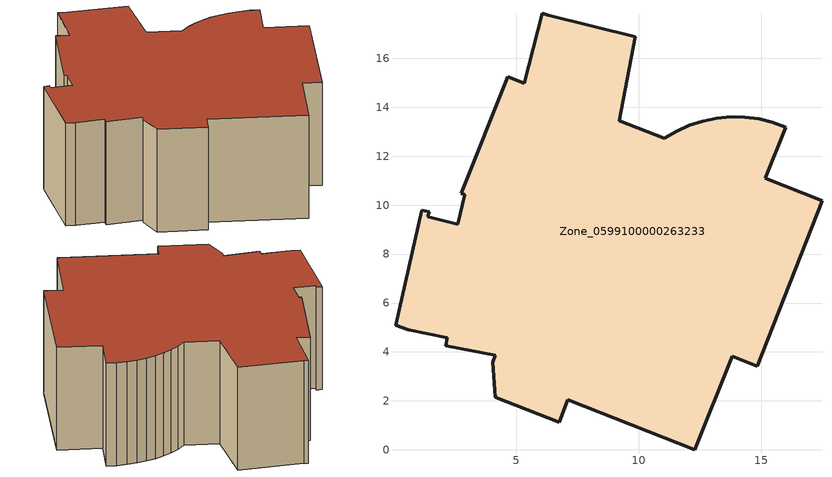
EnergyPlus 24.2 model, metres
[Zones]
Zone_0599100000263233
 floor ground (C_G): 15.16,11.09 17.48,10.17 14.83,3.43 13.81,3.82 12.28,0 7.1,2.05 6.74,1.13 4.14,2.15 4.03,3.58 4.14,3.86 2.11,4.25 2.18,4.58 0.57,4.91 0.06,5.09 1.12,9.79 1.44,9.72 1.38,9.53 2.61,9.23 2.88,10.43 2.73,10.48 4.64,15.24 5.33,14.97 6.06,17.84 6.3,17.75 9.86,16.87 9.21,13.44 11.04,12.73 11.54,13.02 12.06,13.26 12.61,13.43 13.18,13.55 13.75,13.6 14.32,13.59 14.89,13.52 15.45,13.38 15.99,13.19 z0
 wall outside (C_F): 7.1,2.05 12.28,0 13.81,3.82 14.83,3.43 17.48,10.17 15.16,11.09 15.99,13.19 15.45,13.38 14.89,13.52 14.32,13.59 13.75,13.6 13.18,13.55 12.61,13.43 12.06,13.26 11.54,13.02 11.04,12.73 9.21,13.44 9.86,16.87 6.3,17.75 6.06,17.84 5.33,14.97 4.64,15.24 2.73,10.48 2.88,10.43 2.61,9.23 1.38,9.53 1.44,9.72 1.12,9.79 0.06,5.09 0.57,4.91 2.18,4.58 2.11,4.25 4.14,3.86 4.03,3.58 4.14,2.15 6.74,1.13 7.1,2.05 z0:6.17
 roof outside (C_R): 6.3,17.75 6.06,17.84 5.33,14.97 4.64,15.24 2.73,10.48 2.88,10.43 2.61,9.23 1.38,9.53 1.44,9.72 1.12,9.79 0.06,5.09 0.57,4.91 2.18,4.58 2.11,4.25 4.14,3.86 4.03,3.58 4.14,2.15 6.74,1.13 7.1,2.05 12.28,0 13.81,3.82 14.83,3.43 17.48,10.17 15.16,11.09 15.99,13.19 15.45,13.38 14.89,13.52 14.32,13.59 13.75,13.6 13.18,13.55 12.61,13.43 12.06,13.26 11.54,13.02 11.04,12.73 9.21,13.44 9.86,16.87 z6.17
[BUILDING]
Pand.0599100000263233: North Axis=0; Terrain=City; Loads Convergence Tolerance Value=0.04; Temperature Convergence Tolerance Value=0.4; Solar Distribution=FullExterior; Maximum Number of Warmup Days=25; Minimum Number of Warmup Days=1
[Site:Location]
Rotterdam.The.Hague.AP_ZH_NLD Design_Conditions: Latitude=51.96; Longitude=4.45; Time Zone=1; Elevation=-4.5
[SITE:GROUNDTEMPERATURE:BUILDINGSURFACE]
18, 18, 18, 18, 18, 18, 18, 18, 18, 18, 18, 18
[MATERIAL] Thermal Absorptance=0.9; Solar Absorptance=0.7; Visible Absorptance=0.7
Name | Roughness | Thickness | Conductivity | Density | Specific Heat
G.D.1965 | MediumSmooth | 0.15 | 1 | 540 | 1210
F.D.1965 | Rough | 0.3 | 0.857143 | 1920 | 840
R.D.1965 | MediumRough | 0.2 | 0.08 | 1500 | 1000
[CONSTRUCTION]
C_G: G.D.1965
C_F: F.D.1965
C_R: R.D.1965
[ZONE]
Zone_0599100000263233: Type=1; Multiplier=1; Ceiling Height=Autocalculate; Volume=Autocalculate; Floor Area=autocalculate; Part of Total Floor Area=Yes
[ZONEINFILTRATION:DESIGNFLOWRATE]
Infil_Zone_0599100000263233: Zone or ZoneList or Space or SpaceList=Zone_0599100000263233; Schedule=AlwaysOn; Design Flow Rate Calculation Method=Flow/Area; Flow Rate per Floor Area=0.0042; Constant Term Coefficient=1; Temperature Term Coefficient=0; Velocity Term Coefficient=0; Velocity Squared Term Coefficient=0
[HVACTEMPLATE:ZONE:IDEALLOADSAIRSYSTEM]
Zone_0599100000263233: Maximum Heating Supply Air Temperature=50; Minimum Cooling Supply Air Temperature=13; Maximum Heating Supply Air Humidity Ratio=0.0156; Minimum Cooling Supply Air Humidity Ratio=0.0077; Heating Limit=NoLimit; Cooling Limit=NoLimit; Dehumidification Control Type=ConstantSensibleHeatRatio; Cooling Sensible Heat Ratio=0.7; Dehumidification Setpoint=60; Humidification Control Type=None; Humidification Setpoint=30; Outdoor Air Method=None; Outdoor Air Flow Rate per Person=0.00944; Outdoor Air Flow Rate per Zone Floor Area=0; Outdoor Air Flow Rate per Zone=0; Demand Controlled Ventilation Type=None; Outdoor Air Economizer Type=NoEconomizer; Heat Recovery Type=None; Sensible Heat Recovery Effectiveness=0.7; Latent Heat Recovery Effectiveness=0.65
[ZONECONTROL:THERMOSTAT]
ThermostatControl_Zone_0599100000263233: Zone or ZoneList=Zone_0599100000263233; Control Type Schedule=DualSetpointControlType; Control 1=Thermostat_Zone_0599100000263233; Temperature Difference Between Cutout And Setpoint=0
[THERMOSTATSETPOINT:DUALSETPOINT]
Thermostat_Zone_0599100000263233: Heating Setpoint Temperature Schedule=HeatingSetpoint_Zone_0599100000263233; Cooling Setpoint Temperature Schedule=CoolingSetpoint_Zone_0599100000263233
[SCHEDULE:COMPACT]
HeatingSetpoint_Zone_0599100000263233: Through: 12/31, For: AllDays, Until: 24:00, 21
CoolingSetpoint_Zone_0599100000263233: Through: 12/31, For: AllDays, Until: 24:00, 24
DualSetpointControlType: Through: 12/31, For: AllDays, Until: 24:00, 4
AlwaysOn: Through: 12/31, For: AllDays, Until: 24:00, 1
